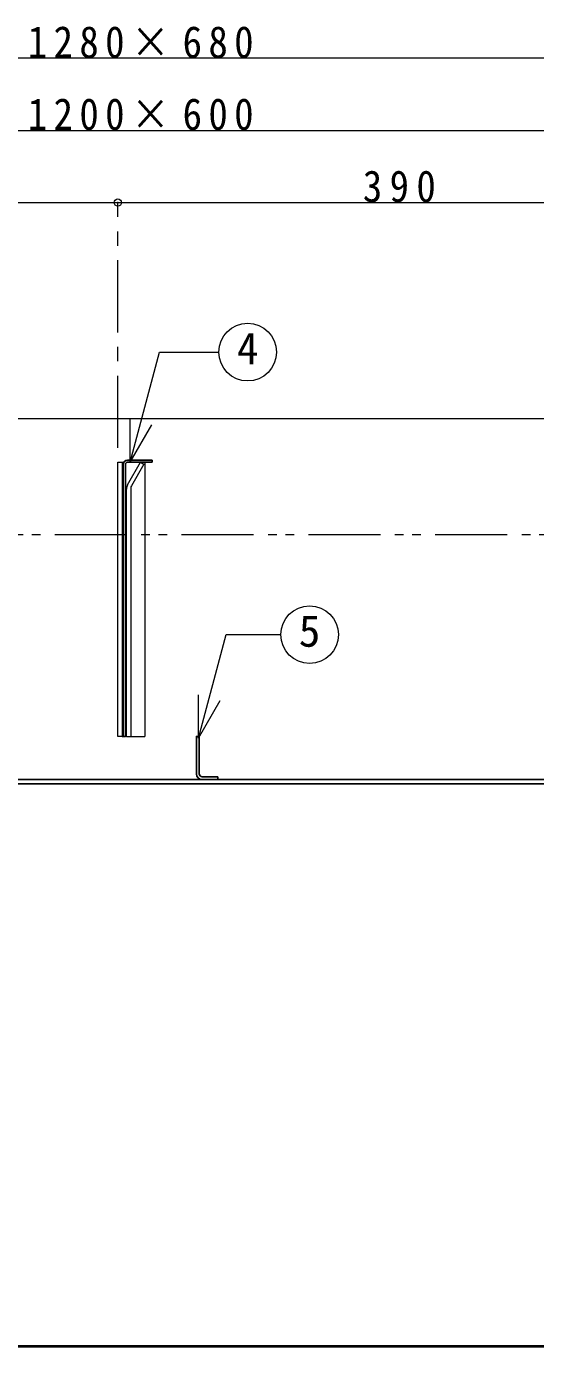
# Model space of a CAD drawing. Units: millimetres at full size, sheet at 1:10; details may follow other scales. Extents: x -2125 to 1925, y -1405 to 1405.
# Drawn here: x -535 to -182, y -1405 to -490 of the extents above; entities that cross this region are included whole.
import ezdxf
from ezdxf.enums import TextEntityAlignment as Align

# ---------------------------------------------------------------- set-up
doc = ezdxf.new("R2010")
doc.units = ezdxf.units.MM
doc.header["$LTSCALE"] = 10
doc.header["$PDMODE"] = 32
doc.header["$PDSIZE"] = 5
doc.linetypes.add('CHAIN1', pattern=[8, 5, -1, 1, -1])
doc.linetypes.add('DOUBLE_CHAIN1', pattern=[8.8, 5, -1, 0.6, -0.6, 0.6, -1])
doc.layers.add('0-A', color=4, linetype='Continuous', lineweight=9)
doc.styles.add('ＭＳ ゴシック', font='')
doc.styles.get('ＭＳ ゴシック').set_extended_font_data('MS Gothic')

msp = doc.modelspace()

# ---------------------------------------------------------------- linework, layer by layer
at = {"layer": '0-A'}
for p, q in [((183.2, -511.98), (-1096.8, -511.98)), ((-1056.8, -561.98), (143.2, -561.98)), ((-861.8, -611.98), (-471.8, -611.98)), ((-471.8, -611.98), (-81.8, -611.98)), ((149.2, -761.98), (-1053.8, -761.98)), ((-468.8, -791.98), (-467.64, -791.98)), ((-453.05, -791.98), (-453.05, -981.98)), ((-468.8, -981.98), (-468.05, -981.98)), ((-465.8, -981.98), (-466.55, -981.98)), ((-462.8, -981.98), (-453.05, -981.98))]:
    msp.add_line(p, q, dxfattribs=at)
at = {"layer": '0-A', "linetype": 'CHAIN1'}
msp.add_line((-471.8, -781.98), (-471.8, -611.98), dxfattribs=at)
at = {"layer": '0-A', "color": 7, "lineweight": 18}
for p, q in [((-463.3, -791.98), (-463.3, -761.98)), ((-463.3, -791.98), (-448.3, -765.99)), ((-471.8, -791.98), (-468.8, -791.98)), ((-471.8, -981.98), (-471.8, -791.98)), ((-468.8, -791.98), (-468.8, -981.98)), ((-464.99, -807.59), (-455.98, -791.98)), ((-465.8, -981.98), (-465.8, -810.59)), ((-462.8, -809.79), (-462.8, -981.98)), ((-415.89, -983.14), (-396.68, -911.47)), ((-396.68, -911.47), (-358.75, -911.47)), ((-415.89, -983.14), (-415.89, -953.14)), ((-415.89, -983.14), (-400.89, -957.16)), ((-468.8, -981.98), (-471.8, -981.98)), ((-465.8, -981.98), (-462.8, -981.98))]:
    msp.add_line(p, q, dxfattribs=at)
at = {"layer": '0-A', "color": 5, "lineweight": 25}
for p, q in [((-468.05, -981.98), (-468.05, -793.48)), ((-466.55, -793.48), (-466.55, -981.98)), ((-465.11, -791.98), (-448.05, -791.98)), ((-448.05, -790.48), (-465.05, -790.48)), ((-448.05, -791.98), (-448.05, -790.48)), ((-466.55, -981.98), (-468.05, -981.98)), ((-1059.8, -1011.98), (146.2, -1011.98)), ((-413.3, -1009.98), (-402.3, -1009.98)), ((-402.3, -1009.98), (-402.3, -1011.98))]:
    msp.add_line(p, q, dxfattribs=at)
at = {"layer": '0-A', "linetype": 'DOUBLE_CHAIN1'}
msp.add_line((-1043.55, -841.98), (-21.8, -841.98), dxfattribs=at)
at = {"layer": '0-A', "color": 1, "lineweight": 40}
msp.add_line((1925.2, -1404.98), (-2124.8, -1404.98), dxfattribs=at)
at = {"layer": '0-A', "color": 7, "lineweight": 18}
for points in [[(-463.3, -791.98), (-442.84, -715.62), (-401.68, -715.62)], [(-455.98, -791.98), (-453.73, -793.28), (-462.39, -808.29)]]:
    msp.add_lwpolyline(points, dxfattribs=at)
at = {"layer": '0-A', "color": 5, "lineweight": 25}
for points in [[(146.2, -1014.98), (-1059.8, -1014.98), (-1059.8, -833.48)], [(-417.3, -1007.98), (-417.3, -981.98), (-415.3, -981.98), (-415.3, -1007.98)]]:
    msp.add_lwpolyline(points, dxfattribs=at)
at = {"layer": '0-A', "color": 7, "lineweight": 18}
for centre in [(-381.68, -715.62), (-338.75, -911.47)]:
    msp.add_circle(centre, 20, dxfattribs=at)
at = {"layer": '0-A', "color": 5, "lineweight": 25}
for centre, radius, start, end in [((-465.05, -793.48), 3, 92.27697, 180), ((-465.05, -793.48), 1.5, 92.27697, 180), ((-413.3, -1007.98), 4, 180, 270), ((-413.3, -1007.98), 2, 180, 270)]:
    msp.add_arc(centre, radius, start, end, dxfattribs=at)
at = {"layer": '0-A', "color": 7, "lineweight": 18}
for centre, radius, start, end in [((-465.05, -793.48), 3, 90, 92.27697), ((-459.8, -810.59), 6, 150, 180), ((-459.8, -809.79), 3, 150, 180)]:
    msp.add_arc(centre, radius, start, end, dxfattribs=at)
at = {"layer": '0-A'}
msp.add_point((-471.8, -611.98), dxfattribs=at)

# ---------------------------------------------------------------- texts
at = {"layer": '0-A', "color": 7, "style": 'ＭＳ ゴシック'}
for s, p in [('4', (-389.18, -730.62)), ('5', (-346.25, -926.47))]:
    msp.add_text(s, height=21.99, dxfattribs=at).set_placement(p, align=Align.BOTTOM_LEFT)
at = {"layer": '0-A', "color": 7, "char_height": 21.99, "attachment_point": 7, "style": 'ＭＳ ゴシック'}
for s, insert in [('\\T1.33;\\W0.9;1280×680', (-534.3, -511.98)), ('\\T1.33;\\W0.9;1200×600', (-534.3, -561.98)), ('\\T1.38;\\W0.9;390', (-301.8, -611.98))]:
    msp.add_mtext(s, dxfattribs=dict(at, insert=insert))

doc.saveas('drawing.dxf')
